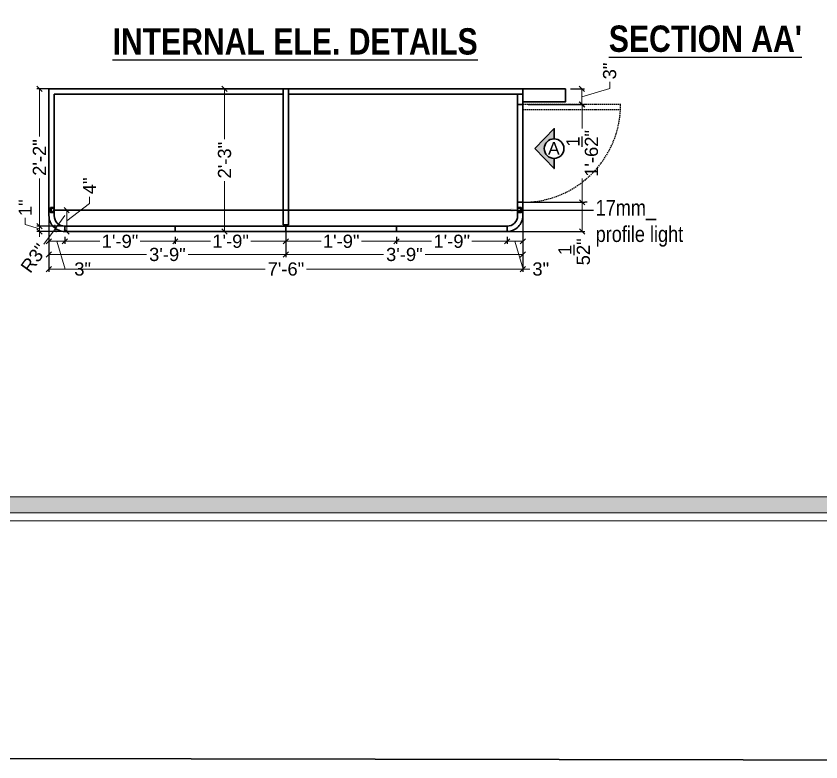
# Model space of a CAD drawing. Header units: millimetres. Extents: x 56222 to 3066687, y -650199 to -121287.
# Drawn here: x 132783 to 132935.9, y -184636.8 to -184495.1 of the extents above; entities that cross this region are included whole.
import ezdxf
from ezdxf import colors
from ezdxf.entities.mleader import LeaderData, LeaderLine
from ezdxf.math import Vec2, Vec3

# ---------------------------------------------------------------- set-up
doc = ezdxf.new("R2010")
doc.units = ezdxf.units.MM
doc.header["$MEASUREMENT"] = 0
doc.header["$PDMODE"] = 35
for name, pattern in [('CENTER', [2, 1.25, -0.25, 0.25, -0.25]), ('DASHED2', [0.375, 0.25, -0.125]), ('DASHEDX2', [1.5, 1, -0.5])]:
    doc.linetypes.add(name, pattern=pattern)
doc.layers.get('Defpoints').update_dxf_attribs({"color": 220})
for name, color, linetype, lineweight in [('dim05', 1, 'Continuous', 13), ('Dimension', 10, 'DASHEDX2', 20), ('FURNITURE', 32, 'Continuous', 9), ('Labelling', 1, 'Continuous', 25), ('Text', 7, 'Continuous', 15), ('TILE', 14, 'Continuous', 9), ('wall', 7, 'Continuous', 30)]:
    doc.layers.add(name, color=color, linetype=linetype, lineweight=lineweight)
doc.styles.add('Arial', font='arial.ttf')
doc.styles.get("Standard").update_dxf_attribs({"font": 'arial.ttf', "height": 6})
doc.styles.add('style4', font='ARIALN.TTF')
doc.dimstyles.new('ISO-25', dxfattribs={"dimtxt": 2.5, "dimasz": 1, "dimexe": 0.5, "dimexo": 1, "dimtad": 0, "dimdec": 1, "dimlunit": 4, "dimtxsty": 'Standard', "dimblk": 'OBLIQUE', "dimcen": 2.5, "dimclrd": 1, "dimclre": 1, "dimclrt": 5, "dimadec": 0, "dimazin": 0, "dimtfac": 1, "dimtdec": 1, "dimtmove": 0, "dimatfit": 3, "dimfxl": 1, "dimlwd": -1, "dimarcsym": 0})

# ---------------------------------------------------------------- blocks, each defined once
blk = doc.blocks.new('_Oblique')
at = {"layer": 'wall', "color": 0, "lineweight": -2}
blk.add_line((-0.5, -0.5), (0.5, 0.5), dxfattribs=at)
blk = doc.blocks.new('*D467')
at = {"layer": 'Defpoints', "color": 0, "lineweight": 30, "transparency": 16777216}
for p in [(132787.46, -184535.01), (132794.65, -184535.01), (132794.65, -184536.01)]:
    blk.add_point(p, dxfattribs=at)
at = {"layer": 'dim05', "color": 1, "linetype": 'Continuous', "transparency": 16777216}
for p, q in [((132784.77, -184534.7), (132784.77, -184533.45)), ((132787.46, -184535.51), (132784.77, -184534.7)), ((132787.46, -184535.01), (132787.46, -184534.01)), ((132787.46, -184536.01), (132787.46, -184535.01)), ((132787.46, -184536.01), (132787.46, -184535.01)), ((132787.46, -184536.01), (132787.46, -184537.01))]:
    blk.add_line(p, q, dxfattribs=at)
at = {"layer": 'dim05', "color": 1, "linetype": 'Continuous', "lineweight": -2, "transparency": 16777216}
for p, q in [((132793.65, -184535.01), (132786.96, -184535.01)), ((132793.65, -184536.01), (132786.96, -184536.01))]:
    blk.add_line(p, q, dxfattribs=at)
at = {"layer": 'dim05', "color": 1, "transparency": 16777216}
for p, rotation in [((132787.46, -184535.01), 270), ((132787.46, -184536.01), 90)]:
    blk.add_blockref('_Oblique', p, dxfattribs=dict(at, rotation=rotation))
at = {"layer": 'dim05', "color": 5, "lineweight": 25, "transparency": 16777216, "insert": (132784.77, -184531.51), "char_height": 2.5, "attachment_point": 5, "rotation": 90, "style": 'Arial'}
blk.add_mtext('1"', dxfattribs=at)
blk = doc.blocks.new('*D468')
at = {"layer": 'Defpoints', "color": 0, "lineweight": 30, "transparency": 16777216}
for p in [(132787.46, -184508.94), (132792.92, -184508.94), (132792.92, -184535.01)]:
    blk.add_point(p, dxfattribs=at)
at = {"layer": 'dim05', "color": 1, "linetype": 'Continuous', "lineweight": -2, "transparency": 16777216}
for p, q in [((132791.92, -184508.94), (132786.96, -184508.94)), ((132791.92, -184535.01), (132786.96, -184535.01))]:
    blk.add_line(p, q, dxfattribs=at)
at = {"layer": 'dim05', "color": 1, "linetype": 'Continuous', "transparency": 16777216}
for p, q in [((132787.46, -184508.94), (132787.46, -184518)), ((132787.46, -184535.01), (132787.46, -184525.94))]:
    blk.add_line(p, q, dxfattribs=at)
at = {"layer": 'dim05', "color": 1, "transparency": 16777216}
for p, rotation in [((132787.46, -184508.94), 90), ((132787.46, -184535.01), 270)]:
    blk.add_blockref('_Oblique', p, dxfattribs=dict(at, rotation=rotation))
at = {"layer": 'dim05', "color": 5, "lineweight": 25, "transparency": 16777216, "insert": (132787.46, -184521.97), "char_height": 2.5, "attachment_point": 5, "rotation": 90, "style": 'Arial'}
blk.add_mtext('2\'-2"', dxfattribs=at)
blk = doc.blocks.new('*D469')
at = {"layer": 'Defpoints', "color": 0, "lineweight": 30, "transparency": 16777216}
for p in [(132792.27, -184533.01), (132790.51, -184535.44)]:
    blk.add_point(p, dxfattribs=at)
at = {"layer": 'dim05', "color": 1, "linetype": 'Continuous', "transparency": 16777216}
for p in [(132792.27, -184533.01), (132788.32, -184538.45)]:
    blk.add_line(p, (132790.51, -184535.44), dxfattribs=at)
at = {"layer": 'dim05', "color": 1, "transparency": 16777216, "rotation": 54.01326726159443}
blk.add_blockref('_Oblique', (132790.51, -184535.44), dxfattribs=at)
at = {"layer": 'dim05', "color": 5, "lineweight": 25, "transparency": 16777216, "insert": (132786.41, -184541.09), "char_height": 2.5, "attachment_point": 5, "rotation": 54.0133, "style": 'Arial'}
blk.add_mtext('R3"', dxfattribs=at)
blk = doc.blocks.new('*D470')
at = {"layer": 'Defpoints', "color": 0, "lineweight": 30, "transparency": 16777216}
for p in [(132789.27, -184532.27), (132792.27, -184536.01), (132792.27, -184537.89)]:
    blk.add_point(p, dxfattribs=at)
at = {"layer": 'dim05', "color": 1, "linetype": 'Continuous', "lineweight": -2, "transparency": 16777216}
for p, q in [((132789.27, -184533.27), (132789.27, -184538.39)), ((132792.27, -184537.01), (132792.27, -184538.39))]:
    blk.add_line(p, q, dxfattribs=at)
at = {"layer": 'dim05', "color": 1, "linetype": 'Continuous', "transparency": 16777216}
for p, q in [((132789.27, -184537.89), (132792.27, -184537.89)), ((132790.77, -184537.89), (132792.36, -184543.16)), ((132792.36, -184543.16), (132793.61, -184543.16))]:
    blk.add_line(p, q, dxfattribs=at)
at = {"layer": 'dim05', "color": 1, "transparency": 16777216, "rotation": 180}
blk.add_blockref('_Oblique', (132789.27, -184537.89), dxfattribs=at)
at = {"layer": 'dim05', "color": 1, "transparency": 16777216}
blk.add_blockref('_Oblique', (132792.27, -184537.89), dxfattribs=at)
at = {"layer": 'dim05', "color": 5, "lineweight": 25, "transparency": 16777216, "insert": (132795.67, -184543.16), "char_height": 2.5, "attachment_point": 5, "style": 'Arial'}
blk.add_mtext('3"', dxfattribs=at)
blk = doc.blocks.new('*D471')
at = {"layer": 'Defpoints', "color": 0, "lineweight": 30, "transparency": 16777216}
for p in [(132792.27, -184536.01), (132813.27, -184536.01), (132813.27, -184537.89)]:
    blk.add_point(p, dxfattribs=at)
at = {"layer": 'dim05', "color": 1, "linetype": 'Continuous', "lineweight": -2, "transparency": 16777216}
for p, q in [((132792.27, -184537.01), (132792.27, -184538.39)), ((132813.27, -184537.01), (132813.27, -184538.39))]:
    blk.add_line(p, q, dxfattribs=at)
at = {"layer": 'dim05', "color": 1, "linetype": 'Continuous', "transparency": 16777216}
for p, q in [((132792.27, -184537.89), (132798.94, -184537.89)), ((132813.27, -184537.89), (132806.6, -184537.89))]:
    blk.add_line(p, q, dxfattribs=at)
at = {"layer": 'dim05', "color": 1, "transparency": 16777216, "rotation": 180}
blk.add_blockref('_Oblique', (132792.27, -184537.89), dxfattribs=at)
at = {"layer": 'dim05', "color": 1, "transparency": 16777216}
blk.add_blockref('_Oblique', (132813.27, -184537.89), dxfattribs=at)
at = {"layer": 'dim05', "color": 5, "lineweight": 25, "transparency": 16777216, "insert": (132802.77, -184537.89), "char_height": 2.5, "attachment_point": 5, "style": 'Arial'}
blk.add_mtext('1\'-9"', dxfattribs=at)
blk = doc.blocks.new('*D472')
at = {"layer": 'Defpoints', "color": 0, "lineweight": 30, "transparency": 16777216}
for p in [(132813.27, -184536.01), (132834.27, -184536.01), (132834.27, -184537.89)]:
    blk.add_point(p, dxfattribs=at)
at = {"layer": 'dim05', "color": 1, "linetype": 'Continuous', "lineweight": -2, "transparency": 16777216}
for p, q in [((132813.27, -184537.01), (132813.27, -184538.39)), ((132834.27, -184537.01), (132834.27, -184538.39))]:
    blk.add_line(p, q, dxfattribs=at)
at = {"layer": 'dim05', "color": 1, "linetype": 'Continuous', "transparency": 16777216}
for p, q in [((132813.27, -184537.89), (132819.94, -184537.89)), ((132834.27, -184537.89), (132827.6, -184537.89))]:
    blk.add_line(p, q, dxfattribs=at)
at = {"layer": 'dim05', "color": 1, "transparency": 16777216, "rotation": 180}
blk.add_blockref('_Oblique', (132813.27, -184537.89), dxfattribs=at)
at = {"layer": 'dim05', "color": 1, "transparency": 16777216}
blk.add_blockref('_Oblique', (132834.27, -184537.89), dxfattribs=at)
at = {"layer": 'dim05', "color": 5, "lineweight": 25, "transparency": 16777216, "insert": (132823.77, -184537.89), "char_height": 2.5, "attachment_point": 5, "style": 'Arial'}
blk.add_mtext('1\'-9"', dxfattribs=at)
blk = doc.blocks.new('*D473')
at = {"layer": 'Defpoints', "color": 0, "lineweight": 30, "transparency": 16777216}
for p in [(132834.27, -184536.01), (132855.27, -184536.01), (132855.27, -184537.89)]:
    blk.add_point(p, dxfattribs=at)
at = {"layer": 'dim05', "color": 1, "linetype": 'Continuous', "lineweight": -2, "transparency": 16777216}
for p, q in [((132834.27, -184537.01), (132834.27, -184538.39)), ((132855.27, -184537.01), (132855.27, -184538.39))]:
    blk.add_line(p, q, dxfattribs=at)
at = {"layer": 'dim05', "color": 1, "linetype": 'Continuous', "transparency": 16777216}
for p, q in [((132834.27, -184537.89), (132840.94, -184537.89)), ((132855.27, -184537.89), (132848.6, -184537.89))]:
    blk.add_line(p, q, dxfattribs=at)
at = {"layer": 'dim05', "color": 1, "transparency": 16777216, "rotation": 180}
blk.add_blockref('_Oblique', (132834.27, -184537.89), dxfattribs=at)
at = {"layer": 'dim05', "color": 1, "transparency": 16777216}
blk.add_blockref('_Oblique', (132855.27, -184537.89), dxfattribs=at)
at = {"layer": 'dim05', "color": 5, "lineweight": 25, "transparency": 16777216, "insert": (132844.77, -184537.89), "char_height": 2.5, "attachment_point": 5, "style": 'Arial'}
blk.add_mtext('1\'-9"', dxfattribs=at)
blk = doc.blocks.new('*D474')
at = {"layer": 'Defpoints', "color": 0, "lineweight": 30, "transparency": 16777216}
for p in [(132855.27, -184536.01), (132876.27, -184536.01), (132876.27, -184537.89)]:
    blk.add_point(p, dxfattribs=at)
at = {"layer": 'dim05', "color": 1, "linetype": 'Continuous', "lineweight": -2, "transparency": 16777216}
for p, q in [((132855.27, -184537.01), (132855.27, -184538.39)), ((132876.27, -184537.01), (132876.27, -184538.39))]:
    blk.add_line(p, q, dxfattribs=at)
at = {"layer": 'dim05', "color": 1, "linetype": 'Continuous', "transparency": 16777216}
for p, q in [((132855.27, -184537.89), (132861.94, -184537.89)), ((132876.27, -184537.89), (132869.6, -184537.89))]:
    blk.add_line(p, q, dxfattribs=at)
at = {"layer": 'dim05', "color": 1, "transparency": 16777216, "rotation": 180}
blk.add_blockref('_Oblique', (132855.27, -184537.89), dxfattribs=at)
at = {"layer": 'dim05', "color": 1, "transparency": 16777216}
blk.add_blockref('_Oblique', (132876.27, -184537.89), dxfattribs=at)
at = {"layer": 'dim05', "color": 5, "lineweight": 25, "transparency": 16777216, "insert": (132865.77, -184537.89), "char_height": 2.5, "attachment_point": 5, "style": 'Arial'}
blk.add_mtext('1\'-9"', dxfattribs=at)
blk = doc.blocks.new('*D475')
at = {"layer": 'Defpoints', "color": 0, "lineweight": 30, "transparency": 16777216}
for p in [(132879.27, -184529.46), (132876.27, -184536.01), (132879.27, -184537.89)]:
    blk.add_point(p, dxfattribs=at)
at = {"layer": 'dim05', "color": 1, "linetype": 'Continuous', "lineweight": -2, "transparency": 16777216}
for p, q in [((132879.27, -184530.46), (132879.27, -184538.39)), ((132876.27, -184537.01), (132876.27, -184538.39))]:
    blk.add_line(p, q, dxfattribs=at)
at = {"layer": 'dim05', "color": 1, "linetype": 'Continuous', "transparency": 16777216}
for p, q in [((132876.27, -184537.89), (132879.27, -184537.89)), ((132877.77, -184537.89), (132879.36, -184543.16)), ((132879.36, -184543.16), (132880.61, -184543.16))]:
    blk.add_line(p, q, dxfattribs=at)
at = {"layer": 'dim05', "color": 1, "transparency": 16777216, "rotation": 180}
blk.add_blockref('_Oblique', (132876.27, -184537.89), dxfattribs=at)
at = {"layer": 'dim05', "color": 1, "transparency": 16777216}
blk.add_blockref('_Oblique', (132879.27, -184537.89), dxfattribs=at)
at = {"layer": 'dim05', "color": 5, "lineweight": 25, "transparency": 16777216, "insert": (132882.67, -184543.16), "char_height": 2.5, "attachment_point": 5, "style": 'Arial'}
blk.add_mtext('3"', dxfattribs=at)
blk = doc.blocks.new('*D476')
at = {"layer": 'Defpoints', "color": 0, "lineweight": 30, "transparency": 16777216}
for p in [(132789.27, -184530.72), (132834.27, -184536.01), (132834.27, -184540.4)]:
    blk.add_point(p, dxfattribs=at)
at = {"layer": 'dim05', "color": 1, "linetype": 'Continuous', "lineweight": -2, "transparency": 16777216}
for p, q in [((132789.27, -184531.72), (132789.27, -184540.9)), ((132834.27, -184537.01), (132834.27, -184540.9))]:
    blk.add_line(p, q, dxfattribs=at)
at = {"layer": 'dim05', "color": 1, "linetype": 'Continuous', "transparency": 16777216}
for p, q in [((132789.27, -184540.4), (132807.83, -184540.4)), ((132834.27, -184540.4), (132815.72, -184540.4))]:
    blk.add_line(p, q, dxfattribs=at)
at = {"layer": 'dim05', "color": 1, "transparency": 16777216, "rotation": 180}
blk.add_blockref('_Oblique', (132789.27, -184540.4), dxfattribs=at)
at = {"layer": 'dim05', "color": 1, "transparency": 16777216}
blk.add_blockref('_Oblique', (132834.27, -184540.4), dxfattribs=at)
at = {"layer": 'dim05', "color": 5, "lineweight": 25, "transparency": 16777216, "insert": (132811.77, -184540.4), "char_height": 2.5, "attachment_point": 5, "style": 'Arial'}
blk.add_mtext('3\'-9"', dxfattribs=at)
blk = doc.blocks.new('*D477')
at = {"layer": 'Defpoints', "color": 0, "lineweight": 30, "transparency": 16777216}
for p in [(132879.27, -184531.73), (132834.27, -184534.06), (132879.27, -184540.4)]:
    blk.add_point(p, dxfattribs=at)
at = {"layer": 'dim05', "color": 1, "linetype": 'Continuous', "lineweight": -2, "transparency": 16777216}
for p, q in [((132879.27, -184532.73), (132879.27, -184540.9)), ((132834.27, -184535.06), (132834.27, -184540.9))]:
    blk.add_line(p, q, dxfattribs=at)
at = {"layer": 'dim05', "color": 1, "linetype": 'Continuous', "transparency": 16777216}
for p, q in [((132834.27, -184540.4), (132852.83, -184540.4)), ((132879.27, -184540.4), (132860.72, -184540.4))]:
    blk.add_line(p, q, dxfattribs=at)
at = {"layer": 'dim05', "color": 1, "transparency": 16777216, "rotation": 180}
blk.add_blockref('_Oblique', (132834.27, -184540.4), dxfattribs=at)
at = {"layer": 'dim05', "color": 1, "transparency": 16777216}
blk.add_blockref('_Oblique', (132879.27, -184540.4), dxfattribs=at)
at = {"layer": 'dim05', "color": 5, "lineweight": 25, "transparency": 16777216, "insert": (132856.77, -184540.4), "char_height": 2.5, "attachment_point": 5, "style": 'Arial'}
blk.add_mtext('3\'-9"', dxfattribs=at)
blk = doc.blocks.new('*D478')
at = {"layer": 'Defpoints', "color": 0, "lineweight": 30, "transparency": 16777216}
for p in [(132789.27, -184531.29), (132879.27, -184531.29), (132879.27, -184543.16)]:
    blk.add_point(p, dxfattribs=at)
at = {"layer": 'dim05', "color": 1, "linetype": 'Continuous', "lineweight": -2, "transparency": 16777216}
for p, q in [((132789.27, -184532.29), (132789.27, -184543.66)), ((132879.27, -184532.29), (132879.27, -184543.66))]:
    blk.add_line(p, q, dxfattribs=at)
at = {"layer": 'dim05', "color": 1, "linetype": 'Continuous', "transparency": 16777216}
for p, q in [((132789.27, -184543.16), (132830.34, -184543.16)), ((132879.27, -184543.16), (132838.21, -184543.16))]:
    blk.add_line(p, q, dxfattribs=at)
at = {"layer": 'dim05', "color": 1, "transparency": 16777216, "rotation": 180}
blk.add_blockref('_Oblique', (132789.27, -184543.16), dxfattribs=at)
at = {"layer": 'dim05', "color": 1, "transparency": 16777216}
blk.add_blockref('_Oblique', (132879.27, -184543.16), dxfattribs=at)
at = {"layer": 'dim05', "color": 5, "lineweight": 25, "transparency": 16777216, "insert": (132834.27, -184543.16), "char_height": 2.5, "attachment_point": 5, "style": 'Arial'}
blk.add_mtext('7\'-6"', dxfattribs=at)
blk = doc.blocks.new('*D572')
at = {"layer": 'Defpoints', "color": 0, "lineweight": 30, "transparency": 16777216}
for p in [(132790.27, -184531.95), (132792.64, -184531.95), (132793.54, -184536.01)]:
    blk.add_point(p, dxfattribs=at)
at = {"layer": 'dim05', "color": 1, "linetype": 'Continuous', "transparency": 16777216}
for p, q in [((132796.97, -184530.71), (132796.97, -184529.46)), ((132792.64, -184533.98), (132796.97, -184530.71)), ((132792.64, -184536.01), (132792.64, -184531.95))]:
    blk.add_line(p, q, dxfattribs=at)
at = {"layer": 'dim05', "color": 1, "linetype": 'Continuous', "lineweight": -2, "transparency": 16777216}
for p, q in [((132791.27, -184531.95), (132793.14, -184531.95)), ((132792.54, -184536.01), (132792.14, -184536.01))]:
    blk.add_line(p, q, dxfattribs=at)
at = {"layer": 'dim05', "color": 1, "transparency": 16777216}
for p, rotation in [((132792.64, -184531.95), 90), ((132792.64, -184536.01), 270)]:
    blk.add_blockref('_Oblique', p, dxfattribs=dict(at, rotation=rotation))
at = {"layer": 'dim05', "color": 5, "lineweight": 25, "transparency": 16777216, "insert": (132796.97, -184527.35), "char_height": 2.5, "attachment_point": 5, "rotation": 90, "style": 'Arial'}
blk.add_mtext('4"', dxfattribs=at)
blk = doc.blocks.new('*D579')
at = {"layer": 'Defpoints', "color": 0, "lineweight": 30, "transparency": 16777216}
for p in [(132822.65, -184508.94), (132822.63, -184536.01), (132822.65, -184536.01)]:
    blk.add_point(p, dxfattribs=at)
at = {"layer": 'dim05', "color": 1, "linetype": 'Continuous', "lineweight": -2, "transparency": 16777216}
for p, q in [((132821.65, -184508.94), (132822.13, -184508.94)), ((132821.65, -184536.01), (132822.13, -184536.01))]:
    blk.add_line(p, q, dxfattribs=at)
at = {"layer": 'dim05', "color": 1, "linetype": 'Continuous', "transparency": 16777216}
for p, q in [((132822.63, -184508.94), (132822.63, -184518.5)), ((132822.63, -184536.01), (132822.63, -184526.44))]:
    blk.add_line(p, q, dxfattribs=at)
at = {"layer": 'dim05', "color": 1, "transparency": 16777216}
for p, rotation in [((132822.63, -184508.94), 90), ((132822.63, -184536.01), 270)]:
    blk.add_blockref('_Oblique', p, dxfattribs=dict(at, rotation=rotation))
at = {"layer": 'dim05', "color": 5, "lineweight": 25, "transparency": 16777216, "insert": (132822.63, -184522.47), "char_height": 2.5, "attachment_point": 5, "rotation": 90, "style": 'Arial'}
blk.add_mtext('2\'-3"', dxfattribs=at)
blk = doc.blocks.new('*D589')
at = {"layer": 'Defpoints', "color": 0, "lineweight": 30, "transparency": 16777216}
for p in [(132887.34, -184508.94), (132879.27, -184511.91), (132890.49, -184511.91)]:
    blk.add_point(p, dxfattribs=at)
at = {"layer": 'dim05', "color": 1, "linetype": 'Continuous', "transparency": 16777216}
for p, q in [((132895.76, -184508.84), (132895.76, -184507.59)), ((132890.49, -184510.42), (132895.76, -184508.84)), ((132890.49, -184508.94), (132890.49, -184511.91))]:
    blk.add_line(p, q, dxfattribs=at)
at = {"layer": 'dim05', "color": 1, "linetype": 'Continuous', "lineweight": -2, "transparency": 16777216}
for p, q in [((132888.34, -184508.94), (132890.99, -184508.94)), ((132880.27, -184511.91), (132890.99, -184511.91))]:
    blk.add_line(p, q, dxfattribs=at)
at = {"layer": 'dim05', "color": 1, "transparency": 16777216}
for p, rotation in [((132890.49, -184508.94), 90), ((132890.49, -184511.91), 270)]:
    blk.add_blockref('_Oblique', p, dxfattribs=dict(at, rotation=rotation))
at = {"layer": 'dim05', "color": 5, "lineweight": 25, "transparency": 16777216, "insert": (132895.76, -184505.53), "char_height": 2.5, "attachment_point": 5, "rotation": 90, "style": 'Arial'}
blk.add_mtext('3"', dxfattribs=at)
blk = doc.blocks.new('*D590')
at = {"layer": 'Defpoints', "color": 0, "lineweight": 30, "transparency": 16777216}
for p in [(132878.27, -184530.48), (132890.56, -184530.48), (132873.76, -184536.01)]:
    blk.add_point(p, dxfattribs=at)
at = {"layer": 'dim05', "color": 1, "linetype": 'Continuous', "lineweight": -2, "transparency": 16777216}
for p, q in [((132879.27, -184530.48), (132891.06, -184530.48)), ((132874.76, -184536.01), (132891.06, -184536.01))]:
    blk.add_line(p, q, dxfattribs=at)
at = {"layer": 'dim05', "color": 1, "linetype": 'Continuous', "transparency": 16777216}
blk.add_line((132890.56, -184536.01), (132890.56, -184530.48), dxfattribs=at)
at = {"layer": 'dim05', "color": 1, "transparency": 16777216}
for p, rotation in [((132890.56, -184530.48), 90), ((132890.56, -184536.01), 270)]:
    blk.add_blockref('_Oblique', p, dxfattribs=dict(at, rotation=rotation))
at = {"layer": 'dim05', "color": 5, "lineweight": 25, "transparency": 16777216, "insert": (132889.02, -184539.89), "char_height": 2.5, "attachment_point": 5, "rotation": 90, "style": 'Arial'}
blk.add_mtext('5{\\H1x;\\S1/2;}"', dxfattribs=at)
blk = doc.blocks.new('*D591')
at = {"layer": 'Defpoints', "color": 0, "lineweight": 30, "transparency": 16777216}
for p in [(132890.49, -184511.91), (132890.49, -184530.48), (132890.56, -184530.48)]:
    blk.add_point(p, dxfattribs=at)
at = {"layer": 'dim05', "color": 1, "linetype": 'Continuous', "transparency": 16777216}
for p, q in [((132890.56, -184511.91), (132890.56, -184516.45)), ((132890.56, -184530.48), (132890.56, -184525.93))]:
    blk.add_line(p, q, dxfattribs=at)
at = {"layer": 'dim05', "color": 1, "linetype": 'Continuous', "lineweight": -2, "transparency": 16777216}
for p, q in [((132891.49, -184511.91), (132891.06, -184511.91)), ((132891.49, -184530.48), (132891.06, -184530.48))]:
    blk.add_line(p, q, dxfattribs=at)
at = {"layer": 'dim05', "color": 1, "transparency": 16777216}
for p, rotation in [((132890.56, -184511.91), 90), ((132890.56, -184530.48), 270)]:
    blk.add_blockref('_Oblique', p, dxfattribs=dict(at, rotation=rotation))
at = {"layer": 'dim05', "color": 5, "lineweight": 25, "transparency": 16777216, "insert": (132890.56, -184521.19), "char_height": 2.5, "attachment_point": 5, "rotation": 90, "style": 'Arial'}
blk.add_mtext('1\'-6{\\H1x;\\S1/2;}"', dxfattribs=at)

msp = doc.modelspace()

# ---------------------------------------------------------------- hatches: boundary and pattern name
at = {"layer": 'Dimension', "linetype": 'Continuous', "true_color": 0xd39e00}
h = msp.add_hatch(color=42, dxfattribs=at)
h.paths.add_polyline_path([(132648.85, -184282.69), (132648.85, -184589.46), (133084.68, -184589.46), (133084.68, -184282.69)])
h.paths.add_polyline_path([(132651.91, -184285.75), (133081.62, -184285.75), (133081.62, -184586.4), (132651.91, -184586.4)], flags=16)
at = {"layer": 'FURNITURE', "linetype": 'CENTER', "lineweight": 30, "true_color": 0x939598, "transparency": 33554687}
h = msp.add_hatch(color=252, dxfattribs=at)
h.dxf.hatch_style = 1
h.paths.add_polyline_path([(132885.22, -184518.42), (132885.23, -184516.48), (132881.56, -184520.27), (132885.2, -184524.08), (132885.21, -184522.14, -0.413313), (132883.36, -184520.28, -0.415552)])

# ---------------------------------------------------------------- linework, layer by layer
at = {"layer": 'Dimension', "color": 42, "linetype": 'Continuous', "true_color": 0xd39e00}
for points in [[(132647.32, -184281.16), (133086.21, -184281.16), (133086.21, -184590.99), (132647.32, -184590.99)], [(132648.85, -184282.69), (133084.68, -184282.69), (133084.68, -184589.46), (132648.85, -184589.46)], [(132651.91, -184285.75), (133081.62, -184285.75), (133081.62, -184586.4), (132651.91, -184586.4)]]:
    msp.add_lwpolyline(points, close=True, dxfattribs=at)
at = {"layer": 'FURNITURE', "lineweight": 30}
for p, q in [((132833.77, -184534.76), (132833.77, -184508.94)), ((132834.77, -184534.76), (132834.77, -184508.94)), ((132878.27, -184509.94), (132879.27, -184509.94)), ((132879.27, -184511.91), (132878.27, -184511.91)), ((132879.27, -184530.48), (132878.27, -184530.48)), ((132792.27, -184535.01), (132792.27, -184536.01)), ((132813.27, -184535.01), (132813.27, -184536.01)), ((132834.77, -184534.76), (132833.77, -184534.76)), ((132834.27, -184535.01), (132834.27, -184536.01)), ((132855.27, -184535.01), (132855.27, -184536.01)), ((132876.27, -184535.01), (132876.27, -184536.01))]:
    msp.add_line(p, q, dxfattribs=at)
at = {"layer": 'FURNITURE', "linetype": 'DASHED2', "lineweight": 25}
for p, q in [((132897.85, -184511.91), (132879.27, -184511.91)), ((132897.85, -184512.91), (132879.27, -184512.91))]:
    msp.add_line(p, q, dxfattribs=at)
at = {"layer": 'FURNITURE', "lineweight": 30}
msp.add_lwpolyline([(132792.27, -184536.01), (132876.27, -184536.01, 0.414214), (132879.27, -184533.01), (132879.27, -184508.94), (132789.27, -184508.94), (132789.27, -184533.01, 0.414214)], format="xyb", close=True, dxfattribs=at)
for points in [[(132879.27, -184511.41), (132887.34, -184511.41), (132887.34, -184508.94), (132879.27, -184508.94)], [(132790.27, -184532.43), (132789.57, -184532.43), (132789.57, -184531.48), (132790.27, -184531.48)], [(132878.27, -184532.43), (132878.98, -184532.43), (132878.98, -184531.48), (132878.27, -184531.48)]]:
    msp.add_lwpolyline(points, close=True, dxfattribs=at)
msp.add_lwpolyline([(132833.77, -184509.94), (132790.27, -184509.94), (132790.27, -184533.01, 0.414214), (132792.27, -184535.01), (132876.27, -184535.01, 0.414214), (132878.27, -184533.01), (132878.27, -184509.94), (132834.77, -184509.94)], format="xyb", dxfattribs=at)
at = {"layer": 'FURNITURE', "color": 3, "linetype": 'DASHEDX2', "lineweight": 30}
for points in [[(132790.27, -184532.31), (132789.68, -184532.31), (132789.68, -184531.59), (132790.27, -184531.59)], [(132878.27, -184532.31), (132878.87, -184532.31), (132878.87, -184531.59), (132878.27, -184531.59)]]:
    msp.add_lwpolyline(points, close=True, dxfattribs=at)
at = {"layer": 'FURNITURE', "linetype": 'DASHED2', "lineweight": 25}
msp.add_arc((132879.27, -184511.91), 18.57, 270, 0, dxfattribs=at)
at = {"layer": 'Text', "color": 18, "lineweight": 30, "true_color": 0x000000}
for points in [[(132881.56, -184520.27), (132885.23, -184516.48), (132885.22, -184518.42)], [(132881.56, -184520.27), (132885.2, -184524.08), (132885.21, -184522.14)]]:
    msp.add_lwpolyline(points, dxfattribs=at)
msp.add_circle((132885.21, -184520.28), 1.86, dxfattribs=at)
at = {"layer": 'TILE', "color": 3, "lineweight": 30}
msp.add_lwpolyline([(130964.58, -183835.75), (133130.68, -183839.68), (133130.68, -184636.78), (130964.58, -184632.85)], close=True, dxfattribs=at)

# ---------------------------------------------------------------- texts
at = {"layer": 'Labelling', "color": 251, "true_color": 0x636466, "char_height": 5, "attachment_point": 5, "style": 'style4'}
for s, insert in [("{\\fArial Narrow|b1|i0|c0|p34;\\LSECTION AA'}", (132913.94, -184499.43)), ('{\\fArial Narrow|b1|i0|c0|p34;\\LINTERNAL ELE. DETAILS}', (132836.02, -184499.94))]:
    msp.add_mtext_dynamic_manual_height_columns(s, width=79.1081, gutter_width=1, heights=[0], dxfattribs=dict(at, insert=insert))
at = {"layer": 'Text', "insert": (132886.28, -184519.04), "char_height": 2.39, "attachment_point": 3, "rotation": 359.781}
msp.add_mtext_dynamic_manual_height_columns('A', width=5.2759, gutter_width=7.48, heights=[0], dxfattribs=at)

# ---------------------------------------------------------------- dimensions: what is measured, and where the dimension line sits
at = {"layer": 'dim05', "color": 27, "lineweight": 25, "true_color": 0x7d5120}
for base, p1, p2, picture, middle in [((132890.49, -184511.91), (132887.34, -184508.94), (132879.27, -184511.91), '*D589', (132895.76, -184506.96)), ((132787.46, -184508.94), (132792.92, -184535.01), (132792.92, -184508.94), '*D468', (132787.46, -184521.97)), ((132822.63, -184536.01), (132822.65, -184508.94), (132822.65, -184536.01), '*D579', (132822.63, -184522.47)), ((132890.56, -184530.48), (132890.49, -184511.91), (132890.49, -184530.48), '*D591', (132890.56, -184521.19)), ((132787.46, -184535.01), (132794.65, -184536.01), (132794.65, -184535.01), '*D467', (132784.77, -184532.83))]:
    dim = msp.add_linear_dim(base=base, p1=p1, p2=p2, angle=90, dimstyle='ISO-25', override={"dimtxsty": 'Arial', "dimtmove": 1}, dxfattribs=at)
    dim.commit()
    dim.dimension.update_dxf_attribs({"geometry": picture, "text_midpoint": middle})
for base, p1, p2, picture, middle in [((132792.64, -184531.95), (132793.54, -184536.01), (132790.27, -184531.95), '*D572', (132796.97, -184528.84)), ((132890.56, -184530.48), (132873.76, -184536.01), (132878.27, -184530.48), '*D590', (132889.02, -184539.89))]:
    dim = msp.add_linear_dim(base=base, p1=p1, p2=p2, angle=90, dimstyle='ISO-25', override={"dimtxsty": 'Arial', "dimtmove": 1}, dxfattribs=at)
    dim.commit()
    dim.dimension.update_dxf_attribs({"geometry": picture, "text_midpoint": middle, "dimtype": 160})
for base, p1, p2, picture, middle in [((132879.27, -184537.89), (132876.27, -184536.01), (132879.27, -184529.46), '*D475', (132881.23, -184543.16)), ((132834.27, -184540.4), (132789.27, -184530.72), (132834.27, -184536.01), '*D476', (132811.77, -184540.4)), ((132879.27, -184543.16), (132789.27, -184531.29), (132879.27, -184531.29), '*D478', (132834.27, -184543.16)), ((132879.27, -184540.4), (132834.27, -184534.06), (132879.27, -184531.73), '*D477', (132856.77, -184540.4)), ((132792.27, -184537.89), (132789.27, -184532.27), (132792.27, -184536.01), '*D470', (132794.23, -184543.16)), ((132813.27, -184537.89), (132792.27, -184536.01), (132813.27, -184536.01), '*D471', (132802.77, -184537.89)), ((132834.27, -184537.89), (132813.27, -184536.01), (132834.27, -184536.01), '*D472', (132823.77, -184537.89)), ((132855.27, -184537.89), (132834.27, -184536.01), (132855.27, -184536.01), '*D473', (132844.77, -184537.89)), ((132876.27, -184537.89), (132855.27, -184536.01), (132876.27, -184536.01), '*D474', (132865.77, -184537.89))]:
    dim = msp.add_linear_dim(base=base, p1=p1, p2=p2, dimstyle='ISO-25', override={"dimtxsty": 'Arial', "dimtmove": 1}, dxfattribs=at)
    dim.commit()
    dim.dimension.update_dxf_attribs({"geometry": picture, "text_midpoint": middle})
dim = msp.add_radius_dim(center=(132792.27, -184533.01), mpoint=(132790.51, -184535.44), dimstyle='ISO-25', override={"dimtxsty": 'Arial', "dimtmove": 1}, dxfattribs=at)
dim.commit()
dim.dimension.update_dxf_attribs({"geometry": '*D469', "text_midpoint": (132786.41, -184541.09), "dimtype": 164})

# ---------------------------------------------------------------- leaders
at = {"layer": 'Text', "color": 1, "lineweight": 0, "ltscale": 20}
ml = msp.add_multileader_mtext('Standard', dxfattribs=at)
ml.set_content('17mm_\\Pprofile light', color=1, style='style4')
ml.set_leader_properties()
ml.build(insert=Vec2(0, 0))
ml.multileader.update_dxf_attribs({"dogleg_length": 2.02, "arrow_head_size": 2})
ctx = ml.context
ctx.base_point, ctx.char_height, ctx.arrow_head_size, ctx.landing_gap_size, ctx.plane_origin = Vec3(132892.7, -184531.95), 3, 2, 0.4, Vec3(132896.41, -184531.95)
notes = []
notes.append((ctx, [(0, (1, 1, 0), (132890.67, -184531.95), (1, 0), 2.02, [(1, [(132878.98, -184531.95), (132789.98, -184531.95)], 0, [])])]))
ctx.mtext.insert = Vec3(132893.1, -184530.01)
for ctx, leaders in notes:
    for number, flags, end, landing, length, lines in leaders:
        leader = LeaderData()
        leader.index, (leader.has_last_leader_line, leader.has_dogleg_vector, leader.attachment_direction) = number, flags
        leader.last_leader_point, leader.dogleg_vector, leader.dogleg_length = Vec3(end), Vec3(landing), length
        for number, points, colour, breaks in lines:
            line = LeaderLine()
            line.index, line.vertices, line.color, line.breaks = number, Vec3.list(points), colors.encode_raw_color(colour), breaks
            leader.lines.append(line)
        ctx.leaders.append(leader)

doc.saveas('drawing.dxf')
